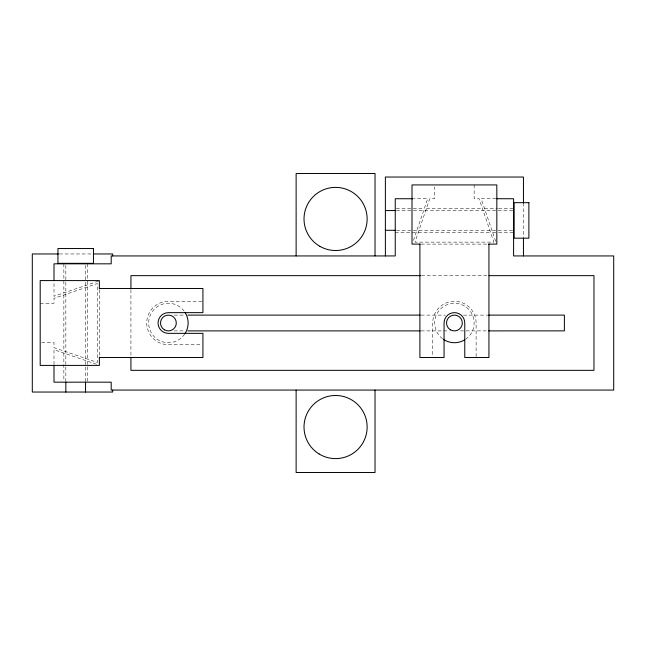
<?xml version="1.0" encoding="UTF-8"?>
<svg xmlns="http://www.w3.org/2000/svg" width="646" height="646" viewBox="0 0 646 646"><rect width="100%" height="100%" fill="white"/><g stroke="black" fill="none" stroke-linecap="round" stroke-linejoin="round"><path stroke-width="0.48" stroke-dasharray="3.23 2.42" d="M413.505 240.32L427.676 198.734L413.916 198.734M98.418 281.115L53.998 296.256L53.998 281.519M495.902 198.734L481.157 198.734L496.306 243.154M396.248 208.593L424.317 208.593M426.4 208.593L482.441 208.593M484.524 208.593L497.557 208.593M498.559 208.593L513.594 208.593M396.442 210.564L513.086 210.564M396.442 230.291L513.086 230.291M395.247 232.261L416.25 232.261M418.333 232.261L490.508 232.261M492.591 232.261L497.59 232.261M498.591 232.261L513.594 232.261M421.257 244.099L487.585 244.099M59.432 253.959L91.579 253.959M421.467 275.656L488.045 275.656M201.94 301.302L168.404 301.302A21.698 21.698 0 0 0 146.707 323A21.698 21.698 0 0 0 168.404 344.698L201.94 344.698M40.189 303.273L53.998 303.273L53.998 298.347L97.393 283.554L97.393 362.446L53.998 347.653L53.998 342.727L41.174 342.727M174.234 315.111L185.192 315.111M421.119 315.111L445.336 315.111M463.497 315.111L487.714 315.111M174.234 330.889L185.192 330.889M421.119 330.889L449.374 330.889M460.469 330.889L487.714 330.889M96.529 364.239L53.998 349.744L53.998 364.481M523.454 202.997L523.454 236.961M476.118 356.535L476.118 323A21.698 21.698 0 0 0 454.421 301.302A21.698 21.698 0 0 0 432.723 323L432.723 356.535M474.148 184.926L474.148 198.734L479.074 198.734L493.867 242.129L414.966 242.129L429.76 198.734L434.693 198.734L434.693 186.896M130.928 289.763L130.928 356.237M99.363 289.836L99.363 356.164M87.533 263.826L87.533 284.829M87.533 286.913L87.533 359.087M87.533 361.171L87.533 381.172M85.555 265.345L85.555 380.978M65.835 265.345L65.835 380.978M63.857 263.826L63.857 292.896M63.857 294.98L63.857 351.02M63.857 353.104L63.857 381.172M442.591 338.787A19.727 19.727 0 0 1 439.958 309.587A19.727 19.727 0 0 1 469.271 310.023A19.727 19.727 0 0 1 465.774 339.126M184.699 334.111A19.727 19.727 0 0 1 155.355 337.793A19.727 19.727 0 0 1 155.355 308.207A19.727 19.727 0 0 1 184.699 311.889"/><path stroke-width="0.97" d="M412.939 198.734L395.247 198.734L395.247 255.937L111.201 255.937L111.201 263.826L53.998 263.826L53.998 280.534M496.887 198.734L513.594 198.734L513.594 255.937L613.7 255.937L613.7 390.063L111.201 390.063L111.201 382.174L53.998 382.174L53.998 365.466M385.379 210.564L395.433 210.564M385.379 230.291L395.433 230.291M420.255 244.099L412.011 244.099L412.011 184.926L496.831 184.926L496.831 244.099L488.586 244.099M58.423 253.959L32.3 253.959L32.3 392.041L112.679 392.041L112.679 390.063M93.589 253.959L112.679 253.959L112.679 255.937M420.457 275.656L130.928 275.656L130.928 288.754M489.054 275.656L593.973 275.656L593.973 370.344L130.928 370.344L130.928 357.246M99.363 288.479L202.925 288.479L202.925 312.648L168.404 312.648A10.352 10.352 0 0 0 158.052 323A10.352 10.352 0 0 0 168.404 333.352L202.925 333.352L202.925 357.521L99.363 357.521M187.865 315.111L420.11 315.111M488.723 315.111L564.386 315.111L564.386 330.865L488.723 330.889M187.865 330.889L420.11 330.889M523.454 202.997L523.454 177.036L385.379 177.036L385.379 255.937M523.454 237.954L523.454 255.937M488.941 244.099L488.941 357.521L464.773 357.521L464.773 323A10.352 10.352 0 0 0 454.421 312.648A10.352 10.352 0 0 0 444.06 323L444.06 357.521L419.9 357.521L419.9 244.099M375.027 255.937L375.027 173.516L296.126 173.516L296.126 255.937M375.027 390.063L375.027 472.484L296.126 472.484L296.126 390.063M99.363 288.835L99.363 280.59L40.189 280.59L40.189 365.41L99.363 365.41L99.363 357.165M85.555 381.98L85.555 392.041M65.835 381.98L65.835 392.041M464.789 339.78A19.727 19.727 0 0 1 443.552 339.465M185.031 312.381A19.727 19.727 0 0 1 185.031 333.619M528.88 202.674L514.087 202.674L514.087 238.18L528.88 238.18L528.88 202.674M93.452 248.54L57.946 248.54L57.946 263.334L93.452 263.334L93.452 248.54M318.987 453.896A31.557 31.557 0 0 0 367.122 427.991A31.557 31.557 0 0 0 320.618 399.26A31.557 31.557 0 0 0 318.987 453.896M319.794 246.279A31.557 31.557 0 0 0 367.138 218.954A31.557 31.557 0 0 0 319.794 191.62A31.557 31.557 0 0 0 319.794 246.279M450.472 329.831A7.889 7.889 0 0 0 462.31 323A7.889 7.889 0 0 0 450.472 316.169A7.889 7.889 0 0 0 450.472 329.831M164.455 329.831A7.889 7.889 0 0 0 176.293 323A7.889 7.889 0 0 0 164.455 316.169A7.889 7.889 0 0 0 164.455 329.831"/></g></svg>
